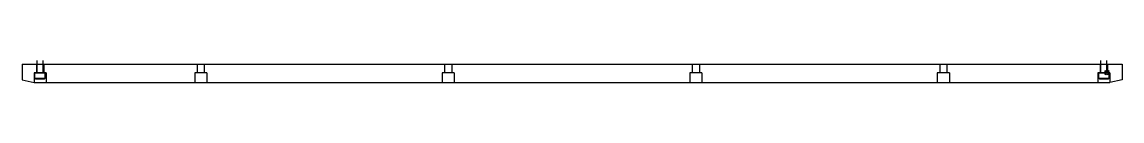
# Model space of a CAD drawing. Extents: x -874 to 37, y 60 to 78.
import ezdxf

# ---------------------------------------------------------------- set-up
doc = ezdxf.new("R2010")
doc.units = 0
doc.header["$MEASUREMENT"] = 0
doc.layers.get('0').update_dxf_attribs({"linetype": 'CONTINUOUS'})
doc.layers.add('$PARTREF_BOM', color=7, linetype='CONTINUOUS')
doc.styles.get("Standard").update_dxf_attribs({"font": 'txt.shx', "bigfont": 'chineset.shx'})

# ---------------------------------------------------------------- blocks, each defined once
blk = doc.blocks.new('PARTREF')
at = {"layer": '$PARTREF_BOM', "color": 2}
for p, q in [((-1.75, -1.75), (1.75, 1.75)), ((-1.75, 1.75), (1.75, -1.75))]:
    blk.add_line(p, q, dxfattribs=at)
blk.add_circle((0, 0), 1.75, dxfattribs=at)
at = {"layer": '$PARTREF_BOM', "color": 2, "flags": 1}
for tag, p in [('TAG5', (-16.09, -4.95)), ('TAG4', (-16.09, -8.95)), ('TAG10', (-5.65, -5)), ('TAG9', (-5.65, -9)), ('TAG15', (5.59, -4.74)), ('TAG14', (5.59, -8.74)), ('TAG3', (-16.09, -12.95)), ('TAG2', (-16.09, -16.95)), ('TAG8', (-5.65, -13)), ('TAG7', (-5.65, -17)), ('TAG13', (5.59, -12.74)), ('TAG12', (5.59, -16.74)), ('TAG1', (-16.09, -20.95)), ('TAG6', (-5.65, -21)), ('TAG11', (5.59, -20.74))]:
    blk.add_attdef(tag, p, '', height=2.5, dxfattribs=at)

msp = doc.modelspace()

# ---------------------------------------------------------------- linework, layer by layer
at = {"color": 7, "linetype": 'CONTINUOUS'}
for p, q in [((-874.35, 75.24), (-874.35, 62.24)), ((-874.35, 75.24), (36.65, 75.24)), ((-862.35, 75.24), (-862.35, 68.24)), ((-861.85, 68.24), (-861.85, 78.24)), ((-856.85, 68.24), (-856.85, 78.24)), ((-856.35, 75.24), (-856.35, 68.24)), ((-729.35, 75.24), (-729.35, 68.24)), ((-723.35, 75.24), (-723.35, 68.24)), ((-524.35, 75.24), (-524.35, 68.24)), ((-518.35, 75.24), (-518.35, 68.24)), ((-319.35, 75.24), (-319.35, 68.24)), ((-313.35, 75.24), (-313.35, 68.24)), ((-114.35, 75.24), (-114.35, 68.24)), ((-108.35, 75.24), (-108.35, 68.24)), ((18.65, 75.24), (18.65, 68.24)), ((19.15, 68.24), (19.15, 78.24)), ((24.15, 68.24), (24.15, 78.24)), ((24.65, 75.24), (24.65, 68.24)), ((36.65, 75.24), (36.65, 62.24)), ((-854.35, 68.24), (-864.35, 68.24)), ((-864.35, 68.24), (-864.35, 60.24)), ((-863.6, 63.74), (-863.6, 68.24)), ((-863.6, 68.24), (-855.1, 68.24)), ((-855.1, 63.74), (-855.1, 68.24)), ((-854.35, 68.24), (-854.35, 60.24)), ((-731.35, 68.24), (-731.35, 60.24)), ((-721.35, 68.24), (-731.35, 68.24)), ((-721.35, 68.24), (-721.35, 60.24)), ((-526.35, 68.24), (-526.35, 60.24)), ((-516.35, 68.24), (-526.35, 68.24)), ((-516.35, 68.24), (-516.35, 60.24)), ((-321.35, 68.24), (-321.35, 60.24)), ((-311.35, 68.24), (-321.35, 68.24)), ((-311.35, 68.24), (-311.35, 60.24)), ((-116.35, 68.24), (-116.35, 60.24)), ((-106.35, 68.24), (-116.35, 68.24)), ((-106.35, 68.24), (-106.35, 60.24)), ((26.65, 68.24), (16.65, 68.24)), ((16.65, 68.24), (16.65, 60.24)), ((17.4, 63.74), (17.4, 68.24)), ((17.4, 68.24), (25.9, 68.24)), ((25.9, 63.74), (25.9, 68.24)), ((26.65, 68.24), (26.65, 60.24)), ((-874.35, 62.24), (-864.35, 60.24)), ((-864.35, 60.24), (26.65, 60.24)), ((-863.6, 63.74), (-855.1, 63.74)), ((-863.6, 63.74), (-863.1, 63.24)), ((-863.1, 63.24), (-855.6, 63.24)), ((-855.1, 63.74), (-855.6, 63.24)), ((17.4, 63.74), (25.9, 63.74)), ((17.4, 63.74), (17.9, 63.24)), ((17.9, 63.24), (25.4, 63.24)), ((25.9, 63.74), (25.4, 63.24)), ((36.65, 62.24), (26.65, 60.24))]:
    msp.add_line(p, q, dxfattribs=at)

# ---------------------------------------------------------------- block references
at = {"color": 7}
msp.add_blockref('PARTREF', (24.15, 68.24), dxfattribs=at)

doc.saveas('drawing.dxf')
